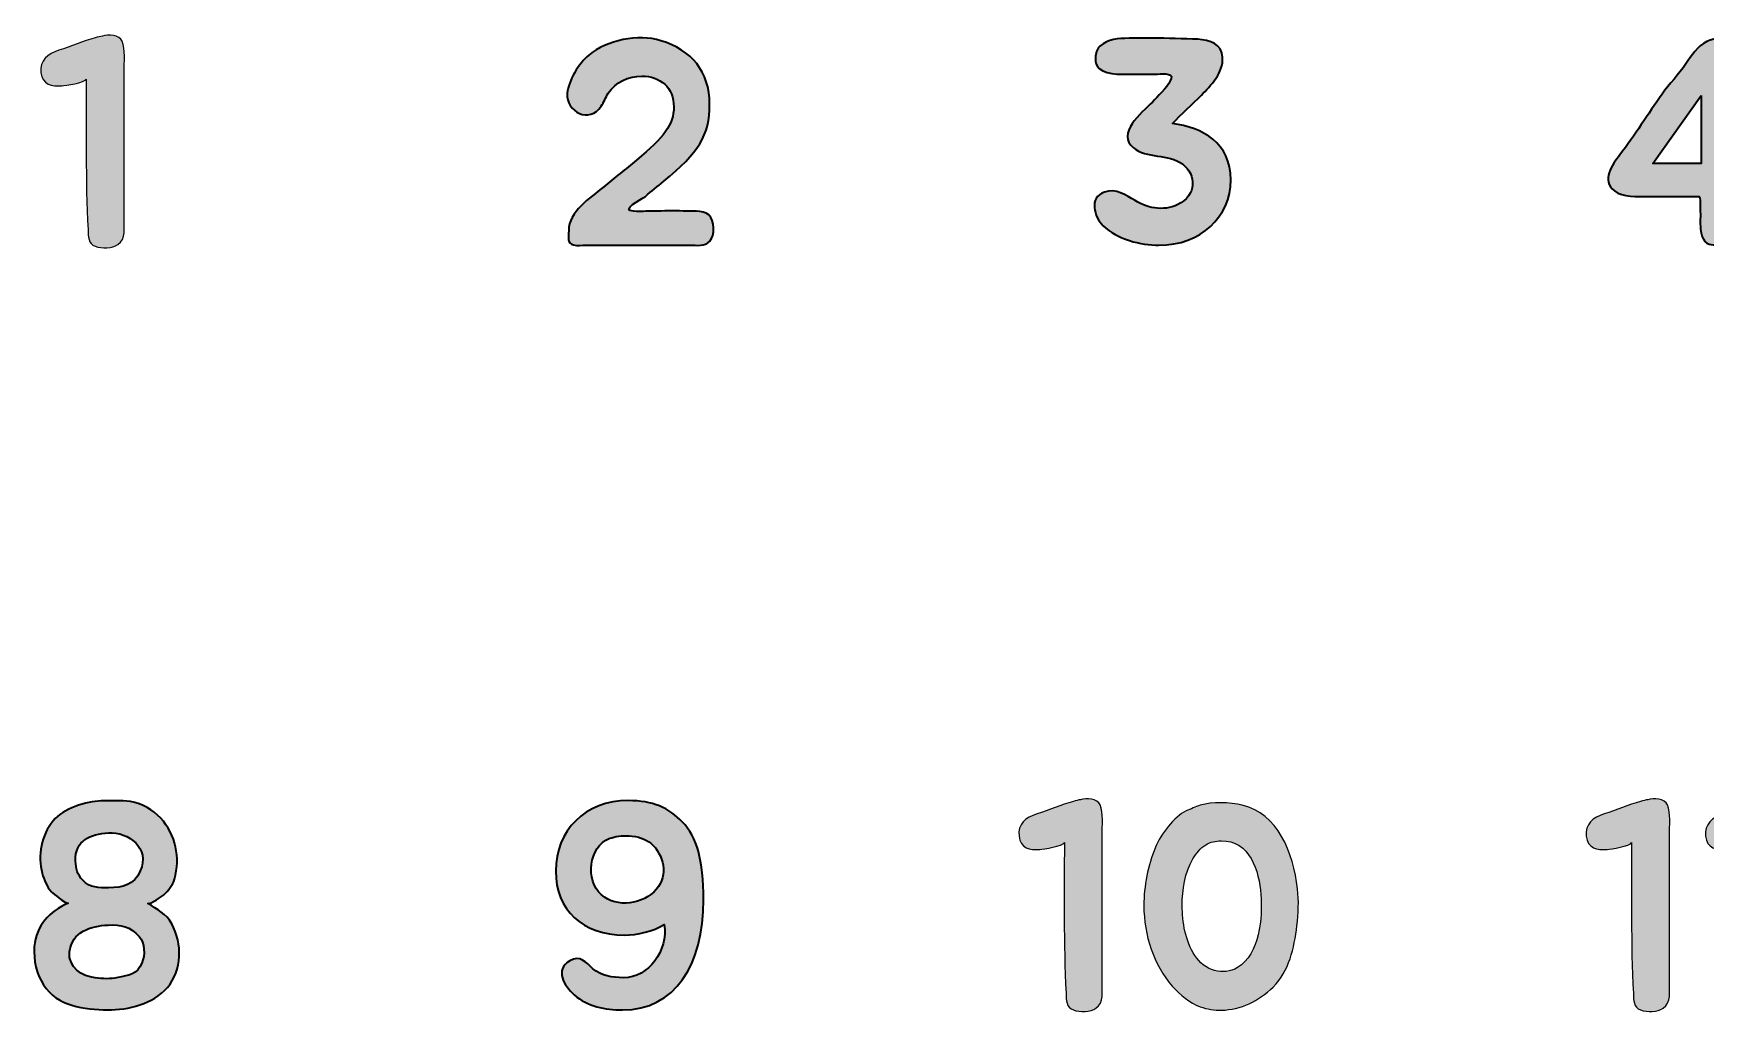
# Model space of a CAD drawing. Header units: millimetres. Extents: x 48 to 162, y 109 to 188.
# Drawn here: x 103.66 to 132.11, y 149.38 to 166.04 of the extents above; entities that cross this region are included whole.
import ezdxf

# ---------------------------------------------------------------- set-up
doc = ezdxf.new("R2010")
doc.units = ezdxf.units.MM
doc.header["$MEASUREMENT"] = 0
doc.layers.add('Layer 2', color=7, linetype='Continuous', lineweight=0)

# ---------------------------------------------------------------- blocks, each defined once
blk = doc.blocks.new('Block_0')
at = {"layer": 'Layer 2', "true_color": 0x000000, "transparency": 33554687}
h = blk.add_hatch(color=18, dxfattribs=at)
h.dxf.hatch_style = 2
edge = h.paths.add_edge_path()
edge.add_spline(control_points=[(104.837, 165.999), (104.936, 166.024), (105.119, 166.024), (105.173, 165.91), (105.228, 165.777), (105.203, 165.544), (105.203, 165.401), (105.203, 165.401), (105.203, 162.876), (105.203, 162.876), (105.203, 162.738), (105.238, 162.55), (105.099, 162.451), (105.006, 162.377), (104.823, 162.382), (104.714, 162.421), (104.595, 162.461), (104.59, 162.594), (104.59, 162.703), (104.546, 163.568), (104.561, 164.388), (104.561, 165.268), (104.541, 165.208), (104.2, 165.154), (104.146, 165.154), (103.973, 165.134), (103.81, 165.174), (103.79, 165.376), (103.765, 165.584), (103.904, 165.697), (104.096, 165.757), (104.304, 165.826), (104.506, 165.91), (104.714, 165.969), (104.759, 165.979), (104.798, 165.994), (104.837, 165.999)], knot_values=[0, 0, 0, 0, 1, 1, 1, 2, 2, 2, 3, 3, 3, 4, 4, 4, 5, 5, 5, 6, 6, 6, 7, 7, 7, 8, 8, 8, 9, 9, 9, 10, 10, 10, 11, 11, 11, 12, 12, 12, 12], degree=3, periodic=0)
h = blk.add_hatch(color=18, dxfattribs=at)
h.dxf.hatch_style = 2
edge = h.paths.add_edge_path()
edge.add_spline(control_points=[(112.743, 165.025), (112.763, 165.243), (112.941, 165.534), (113.109, 165.673), (113.42, 165.93), (113.949, 166.043), (114.334, 165.92), (114.858, 165.757), (115.165, 165.401), (115.165, 164.838), (115.165, 164.304), (114.982, 164.017), (114.384, 163.528), (114.285, 163.444), (114.176, 163.355), (114.072, 163.271), (114.003, 163.217), (113.632, 163.039), (113.87, 163.019), (114.013, 163.009), (114.072, 163.019), (114.216, 163.019), (114.384, 163.019), (114.552, 163.034), (114.715, 163.019), (114.848, 163.009), (115.046, 163.044), (115.15, 162.955), (115.253, 162.866), (115.258, 162.604), (115.169, 162.51), (115.085, 162.411), (114.947, 162.441), (114.833, 162.441), (114.833, 162.441), (113.059, 162.441), (113.059, 162.441), (112.995, 162.441), (112.911, 162.426), (112.852, 162.446), (112.733, 162.475), (112.768, 162.584), (112.768, 162.683), (112.768, 163.019), (113.128, 163.236), (113.365, 163.434), (113.538, 163.587), (113.746, 163.735), (113.924, 163.889), (114.389, 164.274), (114.556, 164.492), (114.556, 164.793), (114.556, 165.124), (114.324, 165.317), (114.013, 165.317), (113.786, 165.317), (113.568, 165.213), (113.44, 165.025), (113.4, 164.956), (113.365, 164.872), (113.321, 164.808), (113.128, 164.501), (112.718, 164.709), (112.743, 165.025)], knot_values=[0, 0, 0, 0, 1, 1, 1, 2, 2, 2, 3, 3, 3, 4, 4, 4, 5, 5, 5, 6, 6, 6, 7, 7, 7, 8, 8, 8, 9, 9, 9, 10, 10, 10, 11, 11, 11, 12, 12, 12, 13, 13, 13, 14, 14, 14, 15, 15, 15, 16, 16, 16, 17, 17, 17, 18, 18, 18, 19, 19, 19, 20, 20, 20, 21, 21, 21, 21], degree=3, periodic=0)
h = blk.add_hatch(color=18, dxfattribs=at)
h.dxf.hatch_style = 2
edge = h.paths.add_edge_path()
edge.add_spline(control_points=[(121.729, 165.627), (121.734, 165.701), (121.749, 165.775), (121.803, 165.825), (121.952, 165.958), (122.11, 165.953), (122.302, 165.963), (122.45, 165.968), (122.559, 165.963), (122.707, 165.963), (122.94, 165.963), (123.231, 165.953), (123.473, 165.943), (123.671, 165.934), (123.884, 165.864), (123.894, 165.637), (123.908, 165.375), (123.691, 165.153), (123.533, 164.995), (123.39, 164.846), (123.182, 164.659), (123.039, 164.51), (123.557, 164.441), (124.032, 164.184), (124.032, 163.552), (124.032, 162.919), (123.518, 162.44), (122.811, 162.44), (122.505, 162.44), (122.09, 162.539), (121.862, 162.771), (121.704, 162.924), (121.615, 163.25), (121.882, 163.344), (122.08, 163.413), (122.248, 163.29), (122.406, 163.201), (122.648, 163.053), (122.925, 163.008), (123.182, 163.161), (123.478, 163.339), (123.429, 163.7), (123.162, 163.853), (122.91, 164.001), (122.535, 163.912), (122.332, 164.14), (122.11, 164.397), (122.579, 164.738), (122.732, 164.911), (122.831, 165.01), (122.994, 165.177), (123.019, 165.276), (123.059, 165.385), (122.831, 165.35), (122.752, 165.35), (122.752, 165.35), (122.421, 165.35), (122.421, 165.35), (122.243, 165.35), (121.942, 165.321), (121.793, 165.449), (121.749, 165.489), (121.729, 165.543), (121.729, 165.627)], knot_values=[0, 0, 0, 0, 1, 1, 1, 2, 2, 2, 3, 3, 3, 4, 4, 4, 5, 5, 5, 6, 6, 6, 7, 7, 7, 8, 8, 8, 9, 9, 9, 10, 10, 10, 11, 11, 11, 12, 12, 12, 13, 13, 13, 14, 14, 14, 15, 15, 15, 16, 16, 16, 17, 17, 17, 18, 18, 18, 19, 19, 19, 20, 20, 20, 21, 21, 21, 21], degree=3, periodic=0)
h = blk.add_hatch(color=18, dxfattribs=at)
h.dxf.hatch_style = 2
edge = h.paths.add_edge_path()
edge.add_spline(control_points=[(132.037, 164.986), (132.037, 164.986), (131.216, 163.829), (131.216, 163.829), (131.216, 163.829), (132.037, 163.829), (132.037, 163.829), (132.037, 163.829), (132.037, 164.986), (132.037, 164.986)], knot_values=[0, 0, 0, 0, 1, 1, 1, 2, 2, 2, 3, 3, 3, 3], degree=3, periodic=0)
edge = h.paths.add_edge_path()
edge.add_spline(control_points=[(132.57, 165.737), (132.6, 165.51), (132.59, 165.263), (132.595, 165.03), (132.595, 164.763), (132.6, 164.497), (132.6, 164.23), (132.6, 164.23), (132.6, 163.81), (132.6, 163.81), (132.6, 163.81), (132.812, 163.81), (132.812, 163.81), (132.956, 163.81), (133.148, 163.745), (133.158, 163.572), (133.158, 163.365), (133.005, 163.301), (132.822, 163.291), (132.802, 163.291), (132.61, 163.276), (132.6, 163.296), (132.6, 163.296), (132.6, 162.96), (132.6, 162.96), (132.6, 162.816), (132.615, 162.574), (132.471, 162.48), (132.412, 162.441), (132.244, 162.436), (132.17, 162.456), (132.051, 162.495), (132.032, 162.653), (132.022, 162.762), (132.017, 162.807), (132.032, 163.271), (132.002, 163.271), (132.002, 163.271), (131.132, 163.271), (131.132, 163.271), (130.945, 163.271), (130.708, 163.251), (130.559, 163.365), (130.327, 163.543), (130.52, 163.805), (130.653, 163.978), (130.905, 164.314), (131.132, 164.67), (131.37, 165.01), (131.498, 165.188), (131.651, 165.347), (131.775, 165.524), (131.869, 165.663), (131.967, 165.826), (132.131, 165.905), (132.289, 165.979), (132.447, 165.989), (132.526, 165.875), (132.546, 165.846), (132.565, 165.791), (132.57, 165.737)], knot_values=[0, 0, 0, 0, 1, 1, 1, 2, 2, 2, 3, 3, 3, 4, 4, 4, 5, 5, 5, 6, 6, 6, 7, 7, 7, 8, 8, 8, 9, 9, 9, 10, 10, 10, 11, 11, 11, 12, 12, 12, 13, 13, 13, 14, 14, 14, 15, 15, 15, 16, 16, 16, 17, 17, 17, 18, 18, 18, 19, 19, 19, 20, 20, 20, 20], degree=3, periodic=0)
at = {"layer": 'Layer 2', "color": 18, "lineweight": 25, "true_color": 0x000000}
blk.add_open_spline([(104.837, 165.999), (104.936, 166.024), (105.119, 166.024), (105.173, 165.91), (105.228, 165.777), (105.203, 165.544), (105.203, 165.401), (105.203, 165.401), (105.203, 162.876), (105.203, 162.876), (105.203, 162.738), (105.238, 162.55), (105.099, 162.451), (105.006, 162.377), (104.823, 162.382), (104.714, 162.421), (104.595, 162.461), (104.59, 162.594), (104.59, 162.703), (104.546, 163.568), (104.561, 164.388), (104.561, 165.268), (104.541, 165.208), (104.2, 165.154), (104.146, 165.154), (103.973, 165.134), (103.81, 165.174), (103.79, 165.376), (103.765, 165.584), (103.904, 165.697), (104.096, 165.757), (104.304, 165.826), (104.506, 165.91), (104.714, 165.969), (104.759, 165.979), (104.798, 165.994), (104.837, 165.999)], degree=3, knots=[0, 0, 0, 0, 1, 1, 1, 2, 2, 2, 3, 3, 3, 4, 4, 4, 5, 5, 5, 6, 6, 6, 7, 7, 7, 8, 8, 8, 9, 9, 9, 10, 10, 10, 11, 11, 11, 12, 12, 12, 12], dxfattribs=at)
at = {"layer": 'Layer 2', "color": 18, "lineweight": 35, "true_color": 0x000000}
for points, knots in [([(112.743, 165.025), (112.763, 165.243), (112.941, 165.534), (113.109, 165.673), (113.42, 165.93), (113.949, 166.043), (114.334, 165.92), (114.858, 165.757), (115.165, 165.401), (115.165, 164.838), (115.165, 164.304), (114.982, 164.017), (114.384, 163.528), (114.285, 163.444), (114.176, 163.355), (114.072, 163.271), (114.003, 163.217), (113.632, 163.039), (113.87, 163.019), (114.013, 163.009), (114.072, 163.019), (114.216, 163.019), (114.384, 163.019), (114.552, 163.034), (114.715, 163.019), (114.848, 163.009), (115.046, 163.044), (115.15, 162.955), (115.253, 162.866), (115.258, 162.604), (115.169, 162.51), (115.085, 162.411), (114.947, 162.441), (114.833, 162.441), (114.833, 162.441), (113.059, 162.441), (113.059, 162.441), (112.995, 162.441), (112.911, 162.426), (112.852, 162.446), (112.733, 162.475), (112.768, 162.584), (112.768, 162.683), (112.768, 163.019), (113.128, 163.236), (113.365, 163.434), (113.538, 163.587), (113.746, 163.735), (113.924, 163.889), (114.389, 164.274), (114.556, 164.492), (114.556, 164.793), (114.556, 165.124), (114.324, 165.317), (114.013, 165.317), (113.786, 165.317), (113.568, 165.213), (113.44, 165.025), (113.4, 164.956), (113.365, 164.872), (113.321, 164.808), (113.128, 164.501), (112.718, 164.709), (112.743, 165.025)], [0, 0, 0, 0, 1, 1, 1, 2, 2, 2, 3, 3, 3, 4, 4, 4, 5, 5, 5, 6, 6, 6, 7, 7, 7, 8, 8, 8, 9, 9, 9, 10, 10, 10, 11, 11, 11, 12, 12, 12, 13, 13, 13, 14, 14, 14, 15, 15, 15, 16, 16, 16, 17, 17, 17, 18, 18, 18, 19, 19, 19, 20, 20, 20, 21, 21, 21, 21]), ([(121.729, 165.627), (121.734, 165.701), (121.749, 165.775), (121.803, 165.825), (121.952, 165.958), (122.11, 165.953), (122.302, 165.963), (122.45, 165.968), (122.559, 165.963), (122.707, 165.963), (122.94, 165.963), (123.231, 165.953), (123.473, 165.943), (123.671, 165.934), (123.884, 165.864), (123.894, 165.637), (123.908, 165.375), (123.691, 165.153), (123.533, 164.995), (123.39, 164.846), (123.182, 164.659), (123.039, 164.51), (123.557, 164.441), (124.032, 164.184), (124.032, 163.552), (124.032, 162.919), (123.518, 162.44), (122.811, 162.44), (122.505, 162.44), (122.09, 162.539), (121.862, 162.771), (121.704, 162.924), (121.615, 163.25), (121.882, 163.344), (122.08, 163.413), (122.248, 163.29), (122.406, 163.201), (122.648, 163.053), (122.925, 163.008), (123.182, 163.161), (123.478, 163.339), (123.429, 163.7), (123.162, 163.853), (122.91, 164.001), (122.535, 163.912), (122.332, 164.14), (122.11, 164.397), (122.579, 164.738), (122.732, 164.911), (122.831, 165.01), (122.994, 165.177), (123.019, 165.276), (123.059, 165.385), (122.831, 165.35), (122.752, 165.35), (122.752, 165.35), (122.421, 165.35), (122.421, 165.35), (122.243, 165.35), (121.942, 165.321), (121.793, 165.449), (121.749, 165.489), (121.729, 165.543), (121.729, 165.627)], [0, 0, 0, 0, 1, 1, 1, 2, 2, 2, 3, 3, 3, 4, 4, 4, 5, 5, 5, 6, 6, 6, 7, 7, 7, 8, 8, 8, 9, 9, 9, 10, 10, 10, 11, 11, 11, 12, 12, 12, 13, 13, 13, 14, 14, 14, 15, 15, 15, 16, 16, 16, 17, 17, 17, 18, 18, 18, 19, 19, 19, 20, 20, 20, 21, 21, 21, 21]), ([(132.57, 165.737), (132.6, 165.51), (132.59, 165.263), (132.595, 165.03), (132.595, 164.763), (132.6, 164.497), (132.6, 164.23), (132.6, 164.23), (132.6, 163.81), (132.6, 163.81), (132.6, 163.81), (132.812, 163.81), (132.812, 163.81), (132.956, 163.81), (133.148, 163.745), (133.158, 163.572), (133.158, 163.365), (133.005, 163.301), (132.822, 163.291), (132.802, 163.291), (132.61, 163.276), (132.6, 163.296), (132.6, 163.296), (132.6, 162.96), (132.6, 162.96), (132.6, 162.816), (132.615, 162.574), (132.471, 162.48), (132.412, 162.441), (132.244, 162.436), (132.17, 162.456), (132.051, 162.495), (132.032, 162.653), (132.022, 162.762), (132.017, 162.807), (132.032, 163.271), (132.002, 163.271), (132.002, 163.271), (131.132, 163.271), (131.132, 163.271), (130.945, 163.271), (130.708, 163.251), (130.559, 163.365), (130.327, 163.543), (130.52, 163.805), (130.653, 163.978), (130.905, 164.314), (131.132, 164.67), (131.37, 165.01), (131.498, 165.188), (131.651, 165.347), (131.775, 165.524), (131.869, 165.663), (131.967, 165.826), (132.131, 165.905), (132.289, 165.979), (132.447, 165.989), (132.526, 165.875), (132.546, 165.846), (132.565, 165.791), (132.57, 165.737)], [0, 0, 0, 0, 1, 1, 1, 2, 2, 2, 3, 3, 3, 4, 4, 4, 5, 5, 5, 6, 6, 6, 7, 7, 7, 8, 8, 8, 9, 9, 9, 10, 10, 10, 11, 11, 11, 12, 12, 12, 13, 13, 13, 14, 14, 14, 15, 15, 15, 16, 16, 16, 17, 17, 17, 18, 18, 18, 19, 19, 19, 20, 20, 20, 20]), ([(132.037, 164.986), (132.037, 164.986), (131.216, 163.829), (131.216, 163.829), (131.216, 163.829), (132.037, 163.829), (132.037, 163.829), (132.037, 163.829), (132.037, 164.986), (132.037, 164.986)], [0, 0, 0, 0, 1, 1, 1, 2, 2, 2, 3, 3, 3, 3])]:
    blk.add_open_spline(points, degree=3, knots=knots, dxfattribs=at)
blk = doc.blocks.new('Block_2')
at = {"layer": 'Layer 2', "true_color": 0x000000, "transparency": 33554687}
h = blk.add_hatch(color=18, dxfattribs=at)
h.dxf.hatch_style = 2
edge = h.paths.add_edge_path()
edge.add_spline(control_points=[(121.477, 153.005), (121.576, 153.03), (121.759, 153.03), (121.813, 152.916), (121.868, 152.783), (121.843, 152.551), (121.843, 152.407), (121.843, 152.407), (121.843, 149.882), (121.843, 149.882), (121.843, 149.744), (121.878, 149.556), (121.739, 149.457), (121.646, 149.383), (121.463, 149.388), (121.354, 149.428), (121.235, 149.467), (121.23, 149.601), (121.23, 149.709), (121.186, 150.574), (121.201, 151.394), (121.201, 152.274), (121.181, 152.215), (120.84, 152.16), (120.786, 152.16), (120.613, 152.141), (120.45, 152.18), (120.43, 152.383), (120.405, 152.59), (120.543, 152.704), (120.736, 152.763), (120.944, 152.832), (121.146, 152.916), (121.354, 152.976), (121.399, 152.986), (121.438, 153.001), (121.477, 153.005)], knot_values=[0, 0, 0, 0, 1, 1, 1, 2, 2, 2, 3, 3, 3, 4, 4, 4, 5, 5, 5, 6, 6, 6, 7, 7, 7, 8, 8, 8, 9, 9, 9, 10, 10, 10, 11, 11, 11, 12, 12, 12, 12], degree=3, periodic=0)
h = blk.add_hatch(color=18, dxfattribs=at)
h.dxf.hatch_style = 2
edge = h.paths.add_edge_path()
edge.add_spline(control_points=[(123.606, 152.239), (123.517, 152.18), (123.443, 152.091), (123.389, 151.997), (123.25, 151.76), (123.206, 151.478), (123.206, 151.207), (123.206, 150.925), (123.26, 150.599), (123.423, 150.352), (123.502, 150.233), (123.611, 150.139), (123.754, 150.1), (123.888, 150.065), (124.026, 150.075), (124.145, 150.149), (124.525, 150.381), (124.575, 150.994), (124.545, 151.394), (124.515, 151.79), (124.357, 152.319), (123.868, 152.304), (123.779, 152.304), (123.685, 152.289), (123.606, 152.239)], knot_values=[0, 0, 0, 0, 1, 1, 1, 2, 2, 2, 3, 3, 3, 4, 4, 4, 5, 5, 5, 6, 6, 6, 7, 7, 7, 8, 8, 8, 8], degree=3, periodic=0)
edge = h.paths.add_edge_path()
edge.add_spline(control_points=[(123.512, 149.482), (123.334, 149.551), (123.171, 149.68), (123.038, 149.833), (122.721, 150.189), (122.554, 150.703), (122.554, 151.202), (122.554, 151.538), (122.623, 151.884), (122.751, 152.195), (122.845, 152.417), (123.068, 152.719), (123.275, 152.813), (123.349, 152.847), (123.433, 152.882), (123.512, 152.911), (123.725, 152.976), (124.011, 152.961), (124.229, 152.911), (124.832, 152.768), (125.093, 152.116), (125.168, 151.488), (125.192, 151.281), (125.183, 151.068), (125.158, 150.861), (125.108, 150.475), (125.029, 150.095), (124.753, 149.818), (124.506, 149.576), (124.204, 149.433), (123.873, 149.423), (123.754, 149.423), (123.631, 149.438), (123.512, 149.482)], knot_values=[0, 0, 0, 0, 1, 1, 1, 2, 2, 2, 3, 3, 3, 4, 4, 4, 5, 5, 5, 6, 6, 6, 7, 7, 7, 8, 8, 8, 9, 9, 9, 10, 10, 10, 11, 11, 11, 11], degree=3, periodic=0)
at = {"layer": 'Layer 2', "color": 18, "lineweight": 25, "true_color": 0x000000}
for points, knots in [([(121.477, 153.005), (121.576, 153.03), (121.759, 153.03), (121.813, 152.916), (121.868, 152.783), (121.843, 152.551), (121.843, 152.407), (121.843, 152.407), (121.843, 149.882), (121.843, 149.882), (121.843, 149.744), (121.878, 149.556), (121.739, 149.457), (121.646, 149.383), (121.463, 149.388), (121.354, 149.428), (121.235, 149.467), (121.23, 149.601), (121.23, 149.709), (121.186, 150.574), (121.201, 151.394), (121.201, 152.274), (121.181, 152.215), (120.84, 152.16), (120.786, 152.16), (120.613, 152.141), (120.45, 152.18), (120.43, 152.383), (120.405, 152.59), (120.543, 152.704), (120.736, 152.763), (120.944, 152.832), (121.146, 152.916), (121.354, 152.976), (121.399, 152.986), (121.438, 153.001), (121.477, 153.005)], [0, 0, 0, 0, 1, 1, 1, 2, 2, 2, 3, 3, 3, 4, 4, 4, 5, 5, 5, 6, 6, 6, 7, 7, 7, 8, 8, 8, 9, 9, 9, 10, 10, 10, 11, 11, 11, 12, 12, 12, 12]), ([(123.512, 149.482), (123.334, 149.551), (123.171, 149.68), (123.038, 149.833), (122.721, 150.189), (122.554, 150.703), (122.554, 151.202), (122.554, 151.538), (122.623, 151.884), (122.751, 152.195), (122.845, 152.417), (123.068, 152.719), (123.275, 152.813), (123.349, 152.847), (123.433, 152.882), (123.512, 152.911), (123.725, 152.976), (124.011, 152.961), (124.229, 152.911), (124.832, 152.768), (125.093, 152.116), (125.168, 151.488), (125.192, 151.281), (125.183, 151.068), (125.158, 150.861), (125.108, 150.475), (125.029, 150.095), (124.753, 149.818), (124.506, 149.576), (124.204, 149.433), (123.873, 149.423), (123.754, 149.423), (123.631, 149.438), (123.512, 149.482)], [0, 0, 0, 0, 1, 1, 1, 2, 2, 2, 3, 3, 3, 4, 4, 4, 5, 5, 5, 6, 6, 6, 7, 7, 7, 8, 8, 8, 9, 9, 9, 10, 10, 10, 11, 11, 11, 11]), ([(123.606, 152.239), (123.517, 152.18), (123.443, 152.091), (123.389, 151.997), (123.25, 151.76), (123.206, 151.478), (123.206, 151.207), (123.206, 150.925), (123.26, 150.599), (123.423, 150.352), (123.502, 150.233), (123.611, 150.139), (123.754, 150.1), (123.888, 150.065), (124.026, 150.075), (124.145, 150.149), (124.525, 150.381), (124.575, 150.994), (124.545, 151.394), (124.515, 151.79), (124.357, 152.319), (123.868, 152.304), (123.779, 152.304), (123.685, 152.289), (123.606, 152.239)], [0, 0, 0, 0, 1, 1, 1, 2, 2, 2, 3, 3, 3, 4, 4, 4, 5, 5, 5, 6, 6, 6, 7, 7, 7, 8, 8, 8, 8])]:
    blk.add_open_spline(points, degree=3, knots=knots, dxfattribs=at)
blk = doc.blocks.new('Block_3')
at = {"layer": 'Layer 2', "true_color": 0x000000, "transparency": 33554687}
h = blk.add_hatch(color=18, dxfattribs=at)
h.dxf.hatch_style = 2
edge = h.paths.add_edge_path()
edge.add_spline(control_points=[(131.129, 153.005), (131.228, 153.03), (131.411, 153.03), (131.465, 152.916), (131.519, 152.783), (131.495, 152.551), (131.495, 152.407), (131.495, 152.407), (131.495, 149.882), (131.495, 149.882), (131.495, 149.744), (131.529, 149.556), (131.391, 149.457), (131.297, 149.383), (131.114, 149.388), (131.006, 149.428), (130.887, 149.467), (130.882, 149.601), (130.882, 149.709), (130.838, 150.574), (130.852, 151.394), (130.852, 152.274), (130.832, 152.215), (130.492, 152.16), (130.437, 152.16), (130.264, 152.141), (130.101, 152.18), (130.081, 152.383), (130.057, 152.59), (130.195, 152.704), (130.388, 152.763), (130.595, 152.832), (130.798, 152.916), (131.006, 152.976), (131.05, 152.986), (131.089, 153.001), (131.129, 153.005)], knot_values=[0, 0, 0, 0, 1, 1, 1, 2, 2, 2, 3, 3, 3, 4, 4, 4, 5, 5, 5, 6, 6, 6, 7, 7, 7, 8, 8, 8, 9, 9, 9, 10, 10, 10, 11, 11, 11, 12, 12, 12, 12], degree=3, periodic=0)
h = blk.add_hatch(color=18, dxfattribs=at)
h.dxf.hatch_style = 2
edge = h.paths.add_edge_path()
edge.add_spline(control_points=[(133.159, 153.005), (133.258, 153.03), (133.441, 153.03), (133.495, 152.916), (133.549, 152.783), (133.525, 152.551), (133.525, 152.407), (133.525, 152.407), (133.525, 149.882), (133.525, 149.882), (133.525, 149.744), (133.559, 149.556), (133.421, 149.457), (133.327, 149.383), (133.144, 149.388), (133.036, 149.428), (132.917, 149.467), (132.912, 149.601), (132.912, 149.709), (132.867, 150.574), (132.882, 151.394), (132.882, 152.274), (132.862, 152.215), (132.522, 152.16), (132.467, 152.16), (132.294, 152.141), (132.131, 152.18), (132.111, 152.383), (132.087, 152.59), (132.225, 152.704), (132.418, 152.763), (132.625, 152.832), (132.828, 152.916), (133.036, 152.976), (133.08, 152.986), (133.119, 153.001), (133.159, 153.005)], knot_values=[0, 0, 0, 0, 1, 1, 1, 2, 2, 2, 3, 3, 3, 4, 4, 4, 5, 5, 5, 6, 6, 6, 7, 7, 7, 8, 8, 8, 9, 9, 9, 10, 10, 10, 11, 11, 11, 12, 12, 12, 12], degree=3, periodic=0)
at = {"layer": 'Layer 2', "color": 18, "lineweight": 25, "true_color": 0x000000}
for points in [[(131.129, 153.005), (131.228, 153.03), (131.411, 153.03), (131.465, 152.916), (131.519, 152.783), (131.495, 152.551), (131.495, 152.407), (131.495, 152.407), (131.495, 149.882), (131.495, 149.882), (131.495, 149.744), (131.529, 149.556), (131.391, 149.457), (131.297, 149.383), (131.114, 149.388), (131.006, 149.428), (130.887, 149.467), (130.882, 149.601), (130.882, 149.709), (130.838, 150.574), (130.852, 151.394), (130.852, 152.274), (130.832, 152.215), (130.492, 152.16), (130.437, 152.16), (130.264, 152.141), (130.101, 152.18), (130.081, 152.383), (130.057, 152.59), (130.195, 152.704), (130.388, 152.763), (130.595, 152.832), (130.798, 152.916), (131.006, 152.976), (131.05, 152.986), (131.089, 153.001), (131.129, 153.005)], [(133.159, 153.005), (133.258, 153.03), (133.441, 153.03), (133.495, 152.916), (133.549, 152.783), (133.525, 152.551), (133.525, 152.407), (133.525, 152.407), (133.525, 149.882), (133.525, 149.882), (133.525, 149.744), (133.559, 149.556), (133.421, 149.457), (133.327, 149.383), (133.144, 149.388), (133.036, 149.428), (132.917, 149.467), (132.912, 149.601), (132.912, 149.709), (132.867, 150.574), (132.882, 151.394), (132.882, 152.274), (132.862, 152.215), (132.522, 152.16), (132.467, 152.16), (132.294, 152.141), (132.131, 152.18), (132.111, 152.383), (132.087, 152.59), (132.225, 152.704), (132.418, 152.763), (132.625, 152.832), (132.828, 152.916), (133.036, 152.976), (133.08, 152.986), (133.119, 153.001), (133.159, 153.005)]]:
    blk.add_open_spline(points, degree=3, knots=[0, 0, 0, 0, 1, 1, 1, 2, 2, 2, 3, 3, 3, 4, 4, 4, 5, 5, 5, 6, 6, 6, 7, 7, 7, 8, 8, 8, 9, 9, 9, 10, 10, 10, 11, 11, 11, 12, 12, 12, 12], dxfattribs=at)
blk = doc.blocks.new('Block_1')
at = {"layer": 'Layer 2', "true_color": 0x000000, "transparency": 33554687}
h = blk.add_hatch(color=18, dxfattribs=at)
h.dxf.hatch_style = 2
edge = h.paths.add_edge_path()
edge.add_spline(control_points=[(104.378, 151.96), (104.383, 151.837), (104.408, 151.728), (104.502, 151.634), (104.615, 151.506), (104.783, 151.501), (104.941, 151.506), (105.183, 151.506), (105.371, 151.555), (105.48, 151.792), (105.648, 152.178), (105.282, 152.464), (104.936, 152.44), (104.63, 152.42), (104.363, 152.316), (104.378, 151.96)], knot_values=[0, 0, 0, 0, 1, 1, 1, 2, 2, 2, 3, 3, 3, 4, 4, 4, 5, 5, 5, 5], degree=3, periodic=0)
edge = h.paths.add_edge_path()
edge.add_spline(control_points=[(104.274, 150.414), (104.25, 150.152), (104.487, 149.999), (104.714, 149.974), (104.838, 149.954), (104.971, 149.954), (105.095, 149.979), (105.277, 150.018), (105.43, 150.028), (105.505, 150.226), (105.564, 150.364), (105.559, 150.567), (105.46, 150.676), (105.317, 150.849), (105.144, 150.883), (104.931, 150.873), (104.64, 150.858), (104.314, 150.759), (104.274, 150.414)], knot_values=[0, 0, 0, 0, 1, 1, 1, 2, 2, 2, 3, 3, 3, 4, 4, 4, 5, 5, 5, 6, 6, 6, 6], degree=3, periodic=0)
edge = h.paths.add_edge_path()
edge.add_spline(control_points=[(103.834, 149.855), (103.711, 150.043), (103.661, 150.275), (103.676, 150.503), (103.706, 150.858), (103.938, 151.11), (104.25, 151.244), (104.195, 151.244), (104.002, 151.407), (103.968, 151.437), (103.889, 151.52), (103.844, 151.644), (103.81, 151.753), (103.726, 152.049), (103.795, 152.405), (103.997, 152.647), (104.165, 152.855), (104.561, 152.978), (104.813, 152.983), (104.981, 152.983), (105.149, 152.998), (105.312, 152.973), (105.515, 152.939), (105.692, 152.835), (105.826, 152.692), (106.088, 152.405), (106.162, 152.024), (106.063, 151.654), (106.029, 151.55), (105.959, 151.461), (105.875, 151.382), (105.841, 151.353), (105.658, 151.229), (105.608, 151.239), (105.767, 151.14), (105.925, 151.066), (106.014, 150.893), (106.196, 150.557), (106.196, 150.102), (105.94, 149.811), (105.687, 149.524), (105.282, 149.43), (104.922, 149.43), (104.531, 149.43), (104.062, 149.494), (103.834, 149.855)], knot_values=[0, 0, 0, 0, 1, 1, 1, 2, 2, 2, 3, 3, 3, 4, 4, 4, 5, 5, 5, 6, 6, 6, 7, 7, 7, 8, 8, 8, 9, 9, 9, 10, 10, 10, 11, 11, 11, 12, 12, 12, 13, 13, 13, 14, 14, 14, 15, 15, 15, 15], degree=3, periodic=0)
h = blk.add_hatch(color=18, dxfattribs=at)
h.dxf.hatch_style = 2
edge = h.paths.add_edge_path()
edge.add_spline(control_points=[(113.466, 152.348), (113.105, 152.205), (113.041, 151.636), (113.327, 151.384), (113.584, 151.152), (114.044, 151.231), (114.257, 151.478), (114.469, 151.725), (114.385, 152.066), (114.167, 152.264), (114.079, 152.338), (113.94, 152.378), (113.797, 152.392), (113.678, 152.397), (113.555, 152.378), (113.466, 152.348)], knot_values=[0, 0, 0, 0, 1, 1, 1, 2, 2, 2, 3, 3, 3, 4, 4, 4, 5, 5, 5, 5], degree=3, periodic=0)
edge = h.paths.add_edge_path()
edge.add_spline(control_points=[(112.863, 149.684), (112.69, 149.843), (112.522, 150.105), (112.789, 150.263), (112.962, 150.366), (113.061, 150.238), (113.179, 150.129), (113.327, 150.006), (113.51, 149.976), (113.698, 149.976), (114.133, 149.976), (114.459, 150.44), (114.395, 150.88), (114.202, 150.767), (113.94, 150.702), (113.718, 150.702), (113.011, 150.702), (112.547, 151.127), (112.547, 151.79), (112.547, 152.477), (113.046, 152.99), (113.782, 152.99), (114.202, 152.99), (114.469, 152.867), (114.706, 152.625), (114.948, 152.368), (115.062, 151.982), (115.062, 151.3), (115.062, 150.188), (114.573, 149.428), (113.683, 149.428), (113.382, 149.428), (113.095, 149.482), (112.863, 149.684)], knot_values=[0, 0, 0, 0, 1, 1, 1, 2, 2, 2, 3, 3, 3, 4, 4, 4, 5, 5, 5, 6, 6, 6, 7, 7, 7, 8, 8, 8, 9, 9, 9, 10, 10, 10, 11, 11, 11, 11], degree=3, periodic=0)
at = {"layer": 'Layer 2', "color": 18, "lineweight": 35, "true_color": 0x000000}
for points, knots in [([(103.834, 149.855), (103.711, 150.043), (103.661, 150.275), (103.676, 150.503), (103.706, 150.858), (103.938, 151.11), (104.25, 151.244), (104.195, 151.244), (104.002, 151.407), (103.968, 151.437), (103.889, 151.52), (103.844, 151.644), (103.81, 151.753), (103.726, 152.049), (103.795, 152.405), (103.997, 152.647), (104.165, 152.855), (104.561, 152.978), (104.813, 152.983), (104.981, 152.983), (105.149, 152.998), (105.312, 152.973), (105.515, 152.939), (105.692, 152.835), (105.826, 152.692), (106.088, 152.405), (106.162, 152.024), (106.063, 151.654), (106.029, 151.55), (105.959, 151.461), (105.875, 151.382), (105.841, 151.353), (105.658, 151.229), (105.608, 151.239), (105.767, 151.14), (105.925, 151.066), (106.014, 150.893), (106.196, 150.557), (106.196, 150.102), (105.94, 149.811), (105.687, 149.524), (105.282, 149.43), (104.922, 149.43), (104.531, 149.43), (104.062, 149.494), (103.834, 149.855)], [0, 0, 0, 0, 1, 1, 1, 2, 2, 2, 3, 3, 3, 4, 4, 4, 5, 5, 5, 6, 6, 6, 7, 7, 7, 8, 8, 8, 9, 9, 9, 10, 10, 10, 11, 11, 11, 12, 12, 12, 13, 13, 13, 14, 14, 14, 15, 15, 15, 15]), ([(112.863, 149.684), (112.69, 149.843), (112.522, 150.105), (112.789, 150.263), (112.962, 150.366), (113.061, 150.238), (113.179, 150.129), (113.327, 150.006), (113.51, 149.976), (113.698, 149.976), (114.133, 149.976), (114.459, 150.44), (114.395, 150.88), (114.202, 150.767), (113.94, 150.702), (113.718, 150.702), (113.011, 150.702), (112.547, 151.127), (112.547, 151.79), (112.547, 152.477), (113.046, 152.99), (113.782, 152.99), (114.202, 152.99), (114.469, 152.867), (114.706, 152.625), (114.948, 152.368), (115.062, 151.982), (115.062, 151.3), (115.062, 150.188), (114.573, 149.428), (113.683, 149.428), (113.382, 149.428), (113.095, 149.482), (112.863, 149.684)], [0, 0, 0, 0, 1, 1, 1, 2, 2, 2, 3, 3, 3, 4, 4, 4, 5, 5, 5, 6, 6, 6, 7, 7, 7, 8, 8, 8, 9, 9, 9, 10, 10, 10, 11, 11, 11, 11]), ([(104.378, 151.96), (104.383, 151.837), (104.408, 151.728), (104.502, 151.634), (104.615, 151.506), (104.783, 151.501), (104.941, 151.506), (105.183, 151.506), (105.371, 151.555), (105.48, 151.792), (105.648, 152.178), (105.282, 152.464), (104.936, 152.44), (104.63, 152.42), (104.363, 152.316), (104.378, 151.96)], [0, 0, 0, 0, 1, 1, 1, 2, 2, 2, 3, 3, 3, 4, 4, 4, 5, 5, 5, 5]), ([(113.466, 152.348), (113.105, 152.205), (113.041, 151.636), (113.327, 151.384), (113.584, 151.152), (114.044, 151.231), (114.257, 151.478), (114.469, 151.725), (114.385, 152.066), (114.167, 152.264), (114.079, 152.338), (113.94, 152.378), (113.797, 152.392), (113.678, 152.397), (113.555, 152.378), (113.466, 152.348)], [0, 0, 0, 0, 1, 1, 1, 2, 2, 2, 3, 3, 3, 4, 4, 4, 5, 5, 5, 5]), ([(104.274, 150.414), (104.25, 150.152), (104.487, 149.999), (104.714, 149.974), (104.838, 149.954), (104.971, 149.954), (105.095, 149.979), (105.277, 150.018), (105.43, 150.028), (105.505, 150.226), (105.564, 150.364), (105.559, 150.567), (105.46, 150.676), (105.317, 150.849), (105.144, 150.883), (104.931, 150.873), (104.64, 150.858), (104.314, 150.759), (104.274, 150.414)], [0, 0, 0, 0, 1, 1, 1, 2, 2, 2, 3, 3, 3, 4, 4, 4, 5, 5, 5, 6, 6, 6, 6])]:
    blk.add_open_spline(points, degree=3, knots=knots, dxfattribs=at)
at = {"layer": 'Layer 2'}
for name in ['Block_2', 'Block_3']:
    blk.add_blockref(name, (0, 0), dxfattribs=at)

msp = doc.modelspace()

# ---------------------------------------------------------------- block references
at = {"layer": 'Layer 2'}
for name in ['Block_0', 'Block_1']:
    msp.add_blockref(name, (0, 0), dxfattribs=at)

doc.saveas('drawing.dxf')
